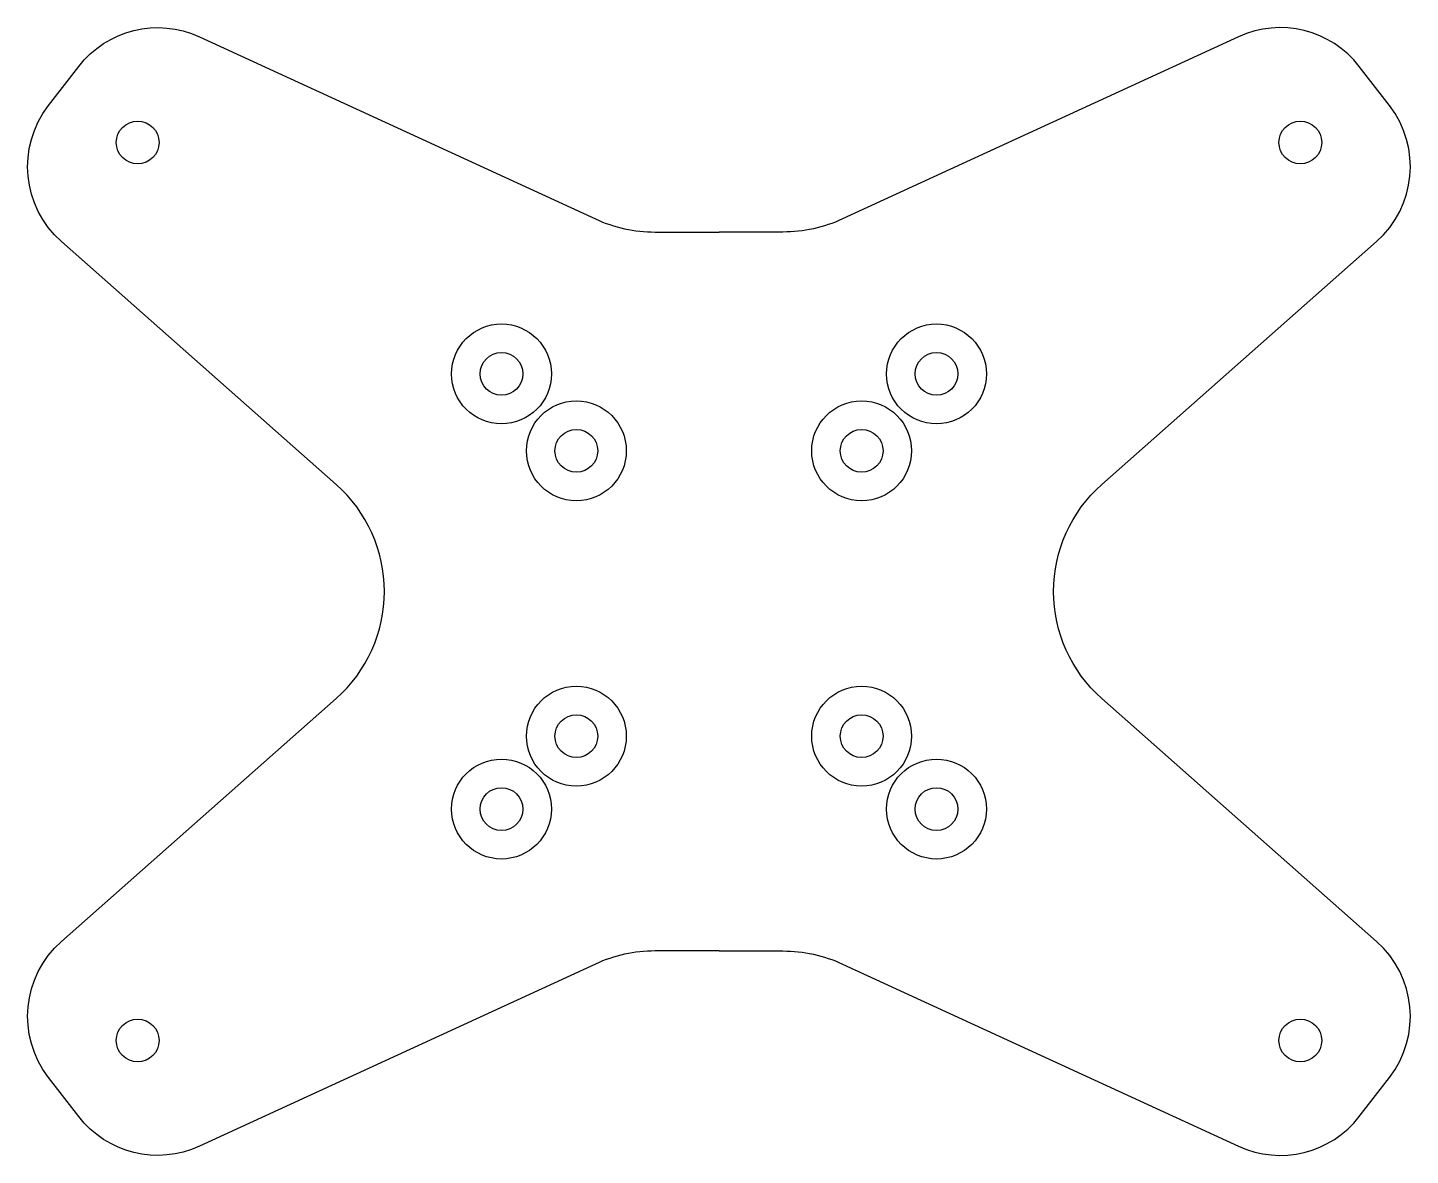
# Model space of a CAD drawing. Header units: millimetres. Extents: x 5 to 101.9, y 5 to 84.
import ezdxf

# ---------------------------------------------------------------- set-up
doc = ezdxf.new("R2010")
doc.units = ezdxf.units.MM
doc.layers.add('COUNTERSINK', color=7, linetype='Continuous')
doc.layers.add('CUT', color=7, linetype='Continuous')

msp = doc.modelspace()

# ---------------------------------------------------------------- linework, layer by layer
at = {"layer": 'COUNTERSINK'}
for centre in [(38.221, 59.771), (68.721, 59.771), (43.471, 54.381), (63.471, 54.381), (43.471, 34.381), (63.471, 34.381), (38.221, 29.271), (68.721, 29.271)]:
    msp.add_circle(centre, 3.5, dxfattribs=at)
at = {"layer": 'CUT'}
for points in [[(53.471, 19.324), (48.994, 19.324, 0.108151), (44.817, 18.41), (17.042, 5.64, -0.349298), (8.577, 7.722), (6.46, 10.465, -0.394865), (7.363, 19.987), (26.637, 37.029, 0.450632), (26.637, 52.012), (7.363, 69.054, -0.394865), (6.46, 78.576), (8.577, 81.319, -0.349298), (17.042, 83.401), (44.817, 70.631, 0.108151), (48.994, 69.717), (53.471, 69.717)], [(53.471, 19.324), (57.948, 19.324, -0.108151), (62.125, 18.41), (89.9, 5.64, 0.349298), (98.364, 7.722), (100.482, 10.465, 0.394865), (99.578, 19.987), (80.305, 37.029, -0.450632), (80.305, 52.012), (99.578, 69.054, 0.394865), (100.482, 78.576), (98.364, 81.319, 0.349298), (89.9, 83.401), (62.125, 70.631, -0.108151), (57.948, 69.717), (53.471, 69.717)]]:
    msp.add_lwpolyline(points, format="xyb", dxfattribs=at)
for centre in [(12.714, 75.991), (94.228, 75.991), (38.221, 59.771), (68.721, 59.771), (43.471, 54.381), (63.471, 54.381), (43.471, 34.381), (63.471, 34.381), (38.221, 29.271), (68.721, 29.271), (12.714, 13.05), (94.228, 13.05)]:
    msp.add_circle(centre, 1.5, dxfattribs=at)

doc.saveas('drawing.dxf')
